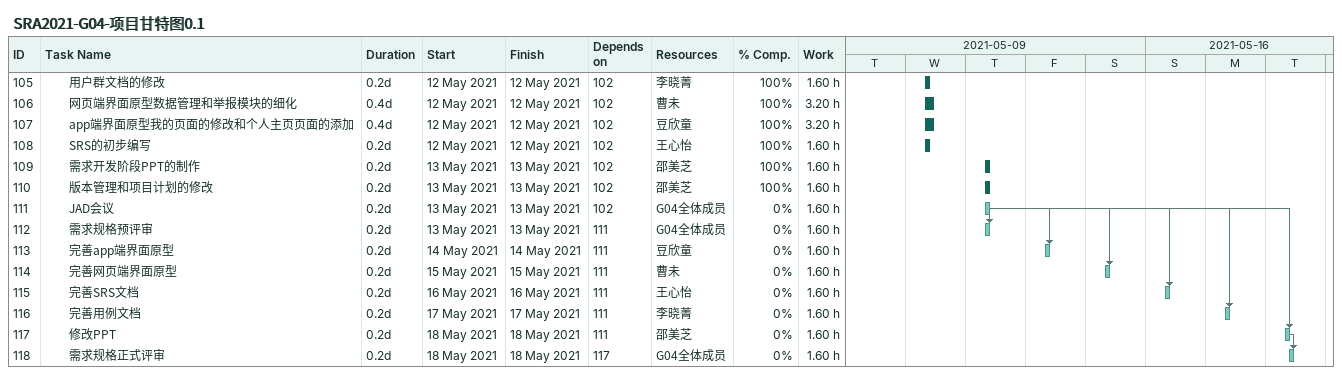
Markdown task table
SRA2021-G04-项目甘特图0.1

| ID | Level | Task | Duration | Start | Finish | Predecessors | Resources | % complete | Work (h) |
|---|---|---|---|---|---|---|---|---|---|
| 105 | 3 | 用户群文档的修改 | 0.2d | 2021-05-12 | 2021-05-12 | 102 | 李晓菁 | 100 | 1.60 |
| 106 | 3 | 网页端界面原型数据管理和举报模块的细化 | 0.4d | 2021-05-12 | 2021-05-12 | 102 | 曹未 | 100 | 3.20 |
| 107 | 3 | app端界面原型我的页面的修改和个人主页页面的添加 | 0.4d | 2021-05-12 | 2021-05-12 | 102 | 豆欣童 | 100 | 3.20 |
| 108 | 3 | SRS的初步编写 | 0.2d | 2021-05-12 | 2021-05-12 | 102 | 王心怡 | 100 | 1.60 |
| 109 | 3 | 需求开发阶段PPT的制作 | 0.2d | 2021-05-13 | 2021-05-13 | 102 | 邵美芝 | 100 | 1.60 |
| 110 | 3 | 版本管理和项目计划的修改 | 0.2d | 2021-05-13 | 2021-05-13 | 102 | 邵美芝 | 100 | 1.60 |
| 111 | 3 | JAD会议 | 0.2d | 2021-05-13 | 2021-05-13 | 102 | G04全体成员 | 0 | 1.60 |
| 112 | 3 | 需求规格预评审 | 0.2d | 2021-05-13 | 2021-05-13 | 111 | G04全体成员 | 0 | 1.60 |
| 113 | 3 | 完善app端界面原型 | 0.2d | 2021-05-14 | 2021-05-14 | 111 | 豆欣童 | 0 | 1.60 |
| 114 | 3 | 完善网页端界面原型 | 0.2d | 2021-05-15 | 2021-05-15 | 111 | 曹未 | 0 | 1.60 |
| 115 | 3 | 完善SRS文档 | 0.2d | 2021-05-16 | 2021-05-16 | 111 | 王心怡 | 0 | 1.60 |
| 116 | 3 | 完善用例文档 | 0.2d | 2021-05-17 | 2021-05-17 | 111 | 李晓菁 | 0 | 1.60 |
| 117 | 3 | 修改PPT | 0.2d | 2021-05-18 | 2021-05-18 | 111 | 邵美芝 | 0 | 1.60 |
| 118 | 3 | 需求规格正式评审 | 0.2d | 2021-05-18 | 2021-05-18 | 117 | G04全体成员 | 0 | 1.60 |
